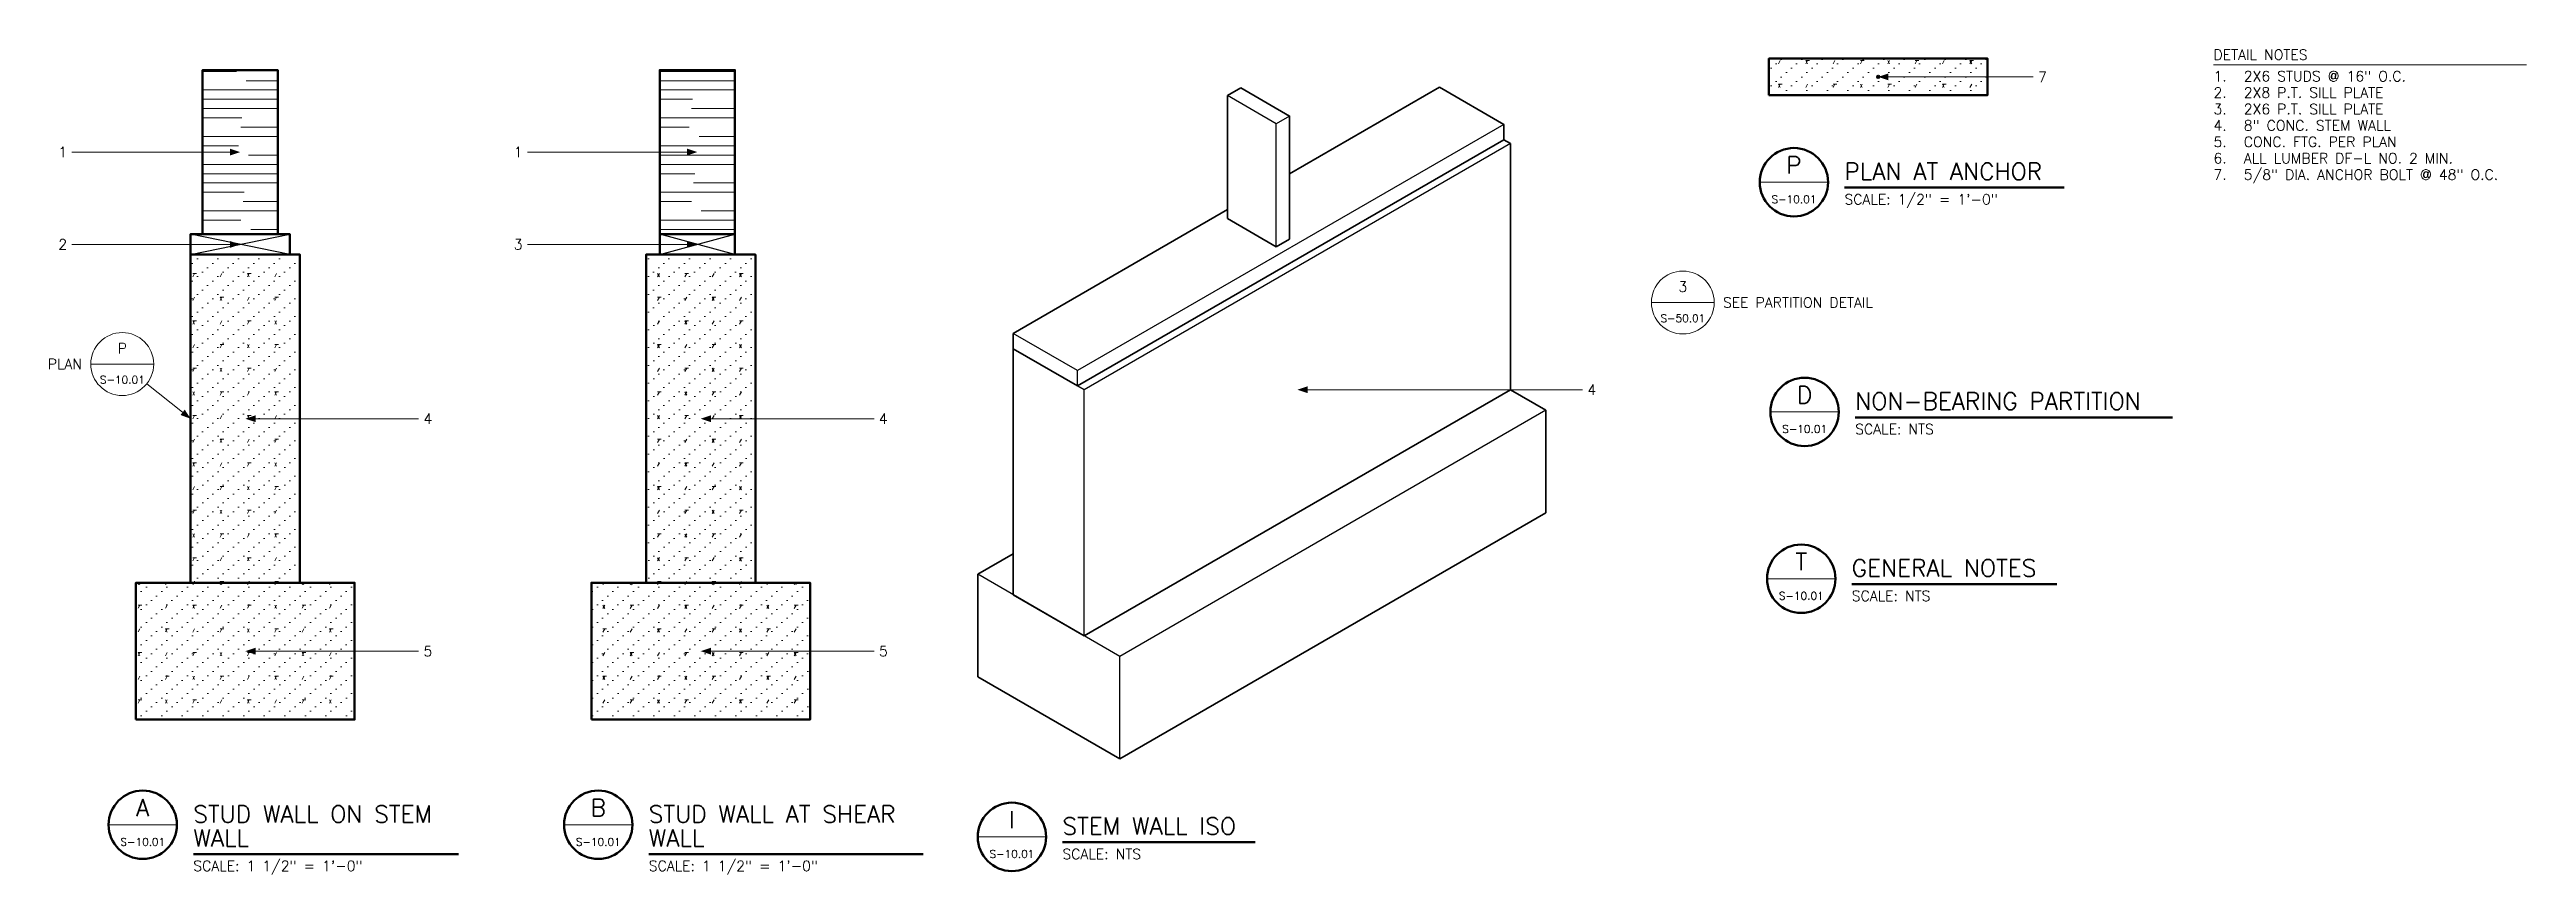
# Model space of a CAD drawing. Header units: inches. Extents: x 0 to 182, y 0 to 60.
import ezdxf
from ezdxf.enums import TextEntityAlignment as Align

# ---------------------------------------------------------------- set-up
doc = ezdxf.new("R2010")
doc.units = ezdxf.units.IN
doc.header["$MEASUREMENT"] = 0
for name, color, linetype, lineweight in [('S-ANNO-NOTE', 7, 'CONTINUOUS', 18), ('S-ANNO-TTLB', 7, 'CONTINUOUS', 50), ('S-DETL-BYND', 7, 'CONTINUOUS', 25), ('S-DETL-CUT', 7, 'CONTINUOUS', 50), ('S-DETL-PATT', 7, 'CONTINUOUS', 9), ('S-DETL-STL', 7, 'CONTINUOUS', 35)]:
    doc.layers.add(name, color=color, linetype=linetype, lineweight=lineweight)
doc.styles.add('KERF', font='romans.shx')
pattern_1 = [(0, (0, 0), (0.7496, 0.6488), [0, -1.5]), (0, (0.376, 0.32), (0.7496, 0.6488), [0, -1.5]), (60, (0.88, 0.16), (2, 1.732), [0.28, -3.72]), (180, (1.16, 0.4), (2, 1.732), [0.28, -3.72]), (300, (0.88, 0.4), (2, 1.732), [0.28, -3.72])]
pattern_2 = [(0, (0, 0), (3.28, 0.68), [12.8, -3.2, 6.4, -4])]

msp = doc.modelspace()

# ---------------------------------------------------------------- hatches: boundary and pattern name
at = {"layer": 'S-ANNO-NOTE', "lineweight": 50}
for points in [[(134.182672, 58.08), (134.932672, 57.83), (134.932672, 58.33)], [(14.352143, 52.58), (13.602143, 52.83), (13.602143, 52.33)], [(47.79619, 52.58), (47.04619, 52.83), (47.04619, 52.33)], [(14.352143, 45.83), (13.602143, 46.08), (13.602143, 45.58)], [(47.79619, 45.83), (47.04619, 46.08), (47.04619, 45.58)], [(91.6884, 35.2), (92.4384, 34.95), (92.4384, 35.45)], [(10.727143, 33.08), (10.297665, 33.743738), (9.985317, 33.353304)], [(14.727143, 33.08), (15.477143, 32.83), (15.477143, 33.33)], [(48.04619, 33.08), (48.79619, 32.83), (48.79619, 33.33)], [(14.727143, 16.08), (15.477143, 15.83), (15.477143, 16.33)], [(48.04619, 16.08), (48.79619, 15.83), (48.79619, 16.33)]]:
    msp.add_hatch(color=256, dxfattribs=at).paths.add_polyline_path(points)
at = {"layer": 'S-DETL-PATT', "lineweight": 9}
h = msp.add_hatch(dxfattribs=at)
h.set_pattern_fill('KERF-GRAIN', color=256, angle=90, style=0)
h.set_pattern_definition(pattern_2)
h.paths.add_polyline_path([(11.602143, 46.58), (17.102143, 46.58), (17.102143, 58.58), (11.602143, 58.58)])
h = msp.add_hatch(dxfattribs=at)
h.set_pattern_fill('KERF-GRAIN', color=256, angle=90, style=0)
h.set_pattern_definition(pattern_2)
h.paths.add_polyline_path([(45.04619, 46.58), (50.54619, 46.58), (50.54619, 58.58), (45.04619, 58.58)])
h = msp.add_hatch(dxfattribs=at)
h.set_pattern_fill('KERF-CONC', color=256, style=0)
h.set_pattern_definition(pattern_1)
h.paths.add_polyline_path([(126.182672, 56.746667), (142.182672, 56.746667), (142.182672, 59.413333), (126.182672, 59.413333)])
h.paths.add_polyline_path([(134.280556, 58.115627), (134.286838, 58.08), (134.280556, 58.044373), (134.262468, 58.013043), (134.234755, 57.989789), (134.20076, 57.977416), (134.164583, 57.977416), (134.130588, 57.989789), (134.102875, 58.013043), (134.084787, 58.044373), (134.078505, 58.08), (134.084787, 58.115627), (134.102875, 58.146957), (134.130588, 58.170211), (134.164583, 58.182584), (134.20076, 58.182584), (134.234755, 58.170211), (134.262468, 58.146957)], flags=0)
h = msp.add_hatch(dxfattribs=at)
h.set_pattern_fill('KERF-CONC', color=256, style=0)
h.set_pattern_definition(pattern_1)
h.paths.add_polyline_path([(10.727143, 21.08), (18.727143, 21.08), (18.727143, 45.08), (10.727143, 45.08)])
h = msp.add_hatch(dxfattribs=at)
h.set_pattern_fill('KERF-CONC', color=256, style=0)
h.set_pattern_definition(pattern_1)
h.paths.add_polyline_path([(44.04619, 21.08), (52.04619, 21.08), (52.04619, 45.08), (44.04619, 45.08)])
h = msp.add_hatch(dxfattribs=at)
h.set_pattern_fill('KERF-CONC', color=256, style=0)
h.set_pattern_definition(pattern_1)
h.paths.add_polyline_path([(6.727143, 11.08), (22.727143, 11.08), (22.727143, 21.08), (6.727143, 21.08)])
h = msp.add_hatch(dxfattribs=at)
h.set_pattern_fill('KERF-CONC', color=256, style=0)
h.set_pattern_definition(pattern_1)
h.paths.add_polyline_path([(40.04619, 11.08), (56.04619, 11.08), (56.04619, 21.08), (40.04619, 21.08)])
at = {"layer": 'S-DETL-STL', "lineweight": 50}
msp.add_hatch(color=256, dxfattribs=at).paths.add_polyline_path([(134.286838, 58.08, 1), (134.078505, 58.08, 1)])

# ---------------------------------------------------------------- linework, layer by layer
at = {"layer": 'S-ANNO-NOTE', "lineweight": 18}
for points in [[(145.529338, 58.08), (144.529338, 58.08), (134.932672, 58.08)], [(158.714219, 58.955), (181.607077, 58.955)], [(2.047143, 52.58), (3.047143, 52.58), (13.602143, 52.58)], [(35.36619, 52.58), (36.36619, 52.58), (47.04619, 52.58)], [(125.516005, 50.38), (130.516005, 50.38)], [(2.047143, 45.83), (3.047143, 45.83), (13.602143, 45.83)], [(35.36619, 45.83), (36.36619, 45.83), (47.04619, 45.83)], [(117.589219, 41.578571), (122.192077, 41.578571)], [(3.425714, 37.08), (8.028571, 37.08)], [(7.524257, 35.642309), (10.141491, 33.548521)], [(112.554934, 35.2), (111.554934, 35.2), (92.4384, 35.2)], [(27.407143, 33.08), (26.407143, 33.08), (15.477143, 33.08)], [(60.72619, 33.08), (59.72619, 33.08), (48.79619, 33.08)], [(126.299934, 33.577143), (131.299934, 33.577143)], [(126.051719, 21.377143), (131.051719, 21.377143)], [(27.407143, 16.08), (26.407143, 16.08), (15.477143, 16.08)], [(60.72619, 16.08), (59.72619, 16.08), (48.79619, 16.08)], [(4.727143, 3.38), (9.727143, 3.38)], [(38.04619, 3.38), (43.04619, 3.38)], [(68.305714, 2.5), (73.305714, 2.5)]]:
    msp.add_lwpolyline(points, dxfattribs=at)
for points in [[(117.589219, 41.578571, 1), (122.192077, 41.578571, 1)], [(3.425714, 37.08, 1), (8.028571, 37.08, 1)]]:
    msp.add_lwpolyline(points, format="xyb", close=True, dxfattribs=at)
at = {"layer": 'S-ANNO-TTLB', "lineweight": 50}
for points in [[(125.516005, 50.38, 1), (130.516005, 50.38, 1)], [(126.299934, 33.577143, 1), (131.299934, 33.577143, 1)], [(126.051719, 21.377143, 1), (131.051719, 21.377143, 1)], [(4.727143, 3.38, 1), (9.727143, 3.38, 1)], [(38.04619, 3.38, 1), (43.04619, 3.38, 1)], [(68.305714, 2.5, 1), (73.305714, 2.5, 1)]]:
    msp.add_lwpolyline(points, format="xyb", close=True, dxfattribs=at)
for points in [[(131.716005, 49.98), (147.787434, 49.98)], [(132.499934, 33.177143), (155.714219, 33.177143)], [(132.251719, 20.977143), (147.251719, 20.977143)], [(74.505714, 2.1), (88.612857, 2.1)], [(10.927143, 1.23), (30.331905, 1.23)], [(44.24619, 1.23), (64.305714, 1.23)]]:
    msp.add_lwpolyline(points, dxfattribs=at)
at = {"layer": 'S-DETL-BYND', "lineweight": 25}
for points in [[(90.145792, 45.653125), (90.145792, 54.653125), (86.573438, 56.715625)], [(106.789718, 54.60625), (75.612804, 36.60625)], [(91.120071, 55.215625), (90.145792, 54.653125)], [(107.276857, 53.2), (76.099943, 35.2)], [(10.727143, 45.08), (17.977143, 46.58)], [(17.977143, 45.08), (10.727143, 46.58)], [(45.04619, 45.08), (50.54619, 46.58)], [(50.54619, 45.08), (45.04619, 46.58)], [(75.612804, 35.48125), (75.612804, 36.60625), (70.90379, 39.325)], [(76.099943, 17.2), (76.099943, 35.2), (70.90379, 38.2)], [(109.874934, 33.7), (78.698019, 15.7)], [(78.698019, 8.2), (78.698019, 15.7), (68.305714, 21.7)]]:
    msp.add_lwpolyline(points, dxfattribs=at)
at = {"layer": 'S-DETL-CUT', "lineweight": 50}
for points in [[(17.102143, 46.58), (17.102143, 58.58), (11.602143, 58.58), (11.602143, 46.58)], [(50.54619, 46.58), (50.54619, 58.58), (45.04619, 58.58), (45.04619, 46.58)], [(17.977143, 45.08), (17.977143, 46.58), (10.727143, 46.58), (10.727143, 45.08)], [(50.54619, 45.08), (50.54619, 46.58), (45.04619, 46.58), (45.04619, 45.08)], [(18.727143, 21.08), (18.727143, 45.08), (10.727143, 45.08), (10.727143, 21.08)], [(52.04619, 21.08), (52.04619, 45.08), (44.04619, 45.08), (44.04619, 21.08)]]:
    msp.add_lwpolyline(points, dxfattribs=at)
for points in [[(126.182672, 56.746667), (142.182672, 56.746667), (142.182672, 59.413333), (126.182672, 59.413333)], [(6.727143, 11.08), (22.727143, 11.08), (22.727143, 21.08), (6.727143, 21.08)], [(40.04619, 11.08), (56.04619, 11.08), (56.04619, 21.08), (40.04619, 21.08)]]:
    msp.add_lwpolyline(points, close=True, dxfattribs=at)
at = {"layer": 'S-DETL-CUT', "lineweight": 35}
for points in [[(87.547716, 57.278125), (86.573438, 56.715625)], [(86.573438, 56.715625), (86.573438, 47.715625)], [(91.120071, 46.215625), (91.120071, 55.215625), (87.547716, 57.278125)], [(102.080705, 57.325), (91.120071, 50.996875)], [(106.789718, 53.48125), (106.789718, 54.60625), (102.080705, 57.325)], [(106.789718, 53.48125), (75.612804, 35.48125)], [(107.276857, 35.2), (107.276857, 53.2), (106.789718, 53.48125)], [(86.573438, 48.371875), (70.90379, 39.325)], [(86.573438, 47.715625), (90.145792, 45.653125)], [(91.120071, 46.215625), (90.145792, 45.653125)], [(70.90379, 39.325), (70.90379, 38.2)], [(70.90379, 38.2), (70.90379, 20.2)], [(70.90379, 38.2), (75.612804, 35.48125)], [(107.276857, 35.2), (76.099943, 17.2)], [(109.874934, 26.2), (109.874934, 33.7), (107.276857, 35.2)], [(109.874934, 26.2), (78.698019, 8.2)], [(70.90379, 23.2), (68.305714, 21.7)], [(68.305714, 21.7), (68.305714, 14.2)], [(70.90379, 20.2), (76.099943, 17.2)], [(68.305714, 14.2), (78.698019, 8.2)]]:
    msp.add_lwpolyline(points, dxfattribs=at)
at = {"layer": 'S-DETL-STL', "lineweight": 35}
msp.add_lwpolyline([(134.286838, 58.08, 1), (134.078505, 58.08, 1)], format="xyb", close=True, dxfattribs=at)

# ---------------------------------------------------------------- texts
at = {"layer": 'S-ANNO-NOTE', "lineweight": 18, "style": 'KERF'}
for s, p in [('DETAIL NOTES', (158.714219, 59.33)), ('1.', (158.714219, 57.755)), ('2X6 STUDS @ 16" O.C.', (160.928505, 57.755)), ('2.', (158.714219, 56.555)), ('2X8 P.T. SILL PLATE', (160.928505, 56.555)), ('3.', (158.714219, 55.355)), ('4.', (158.714219, 54.155)), ('2X6 P.T. SILL PLATE', (160.928505, 55.355)), ('8" CONC. STEM WALL', (160.928505, 54.155)), ('5.', (158.714219, 52.955)), ('CONC. FTG. PER PLAN', (160.928505, 52.955)), ('7.', (158.714219, 50.555)), ('6.', (158.714219, 51.755)), ('ALL LUMBER DF-L NO. 2 MIN.', (160.928505, 51.755)), ('5/8" DIA. ANCHOR BOLT @ 48" O.C.', (160.928505, 50.555))]:
    msp.add_text(s, height=0.75, dxfattribs=at).set_placement(p)
for s, height, p in [('7', 0.75, (146.206481, 58.08)), ('1', 0.75, (1.37, 52.58)), ('1', 0.75, (34.689048, 52.58)), ('2', 0.75, (1.37, 45.83)), ('3', 0.75, (34.689048, 45.83)), ('3', 0.75, (119.890648, 42.729286)), ('S-50.01', 0.5625, (119.890648, 40.427857)), ('P', 0.75, (5.727143, 38.230714)), ('S-10.01', 0.5625, (5.727143, 35.929286)), ('4', 0.75, (113.232077, 35.2)), ('4', 0.75, (28.084286, 33.08)), ('4', 0.75, (61.403333, 33.08)), ('5', 0.75, (28.084286, 16.08)), ('5', 0.75, (61.403333, 16.08))]:
    msp.add_text(s, height=height, dxfattribs=at).set_placement(p, align=Align.MIDDLE_CENTER)
msp.add_text('SEE PARTITION DETAIL', height=0.75, dxfattribs=at).set_placement((122.832077, 41.578571), align=Align.MIDDLE_LEFT)
msp.add_text('PLAN', height=0.75, dxfattribs=at).set_placement((2.785714, 37.08), align=Align.MIDDLE_RIGHT)
at = {"layer": 'S-ANNO-TTLB', "lineweight": 50, "style": 'KERF'}
for s, p in [('P', (128.016005, 51.63)), ('D', (128.799934, 34.827143)), ('T', (128.551719, 22.627143)), ('A', (7.227143, 4.63)), ('B', (40.54619, 4.63)), ('I', (70.805714, 3.75))]:
    msp.add_text(s, height=1.25, dxfattribs=at).set_placement(p, align=Align.MIDDLE_CENTER)
for s, p in [('PLAN AT ANCHOR', (131.716005, 50.54)), ('NON-BEARING PARTITION', (132.499934, 33.737143)), ('GENERAL NOTES', (132.251719, 21.537143)), ('STUD WALL ON STEM', (10.927143, 3.54)), ('STUD WALL AT SHEAR', (44.24619, 3.54)), ('STEM WALL ISO', (74.505714, 2.66)), ('WALL', (10.927143, 1.79)), ('WALL', (44.24619, 1.79))]:
    msp.add_text(s, height=1.25, dxfattribs=at).set_placement(p)
at = {"layer": 'S-ANNO-TTLB', "lineweight": 18, "style": 'KERF'}
for p in [(128.016005, 49.13), (128.799934, 32.327143), (128.551719, 20.127143), (7.227143, 2.13), (40.54619, 2.13), (70.805714, 1.25)]:
    msp.add_text('S-10.01', height=0.5625, dxfattribs=at).set_placement(p, align=Align.MIDDLE_CENTER)
for s, p in [('SCALE: 1/2" = 1\'-0"', (131.716005, 48.75)), ('SCALE: NTS', (132.499934, 31.947143)), ('SCALE: NTS', (132.251719, 19.747143)), ('SCALE: 1 1/2" = 1\'-0"', (10.927143, 0)), ('SCALE: 1 1/2" = 1\'-0"', (44.24619, 0)), ('SCALE: NTS', (74.505714, 0.87))]:
    msp.add_text(s, height=0.75, dxfattribs=at).set_placement(p)

doc.saveas('drawing.dxf')
